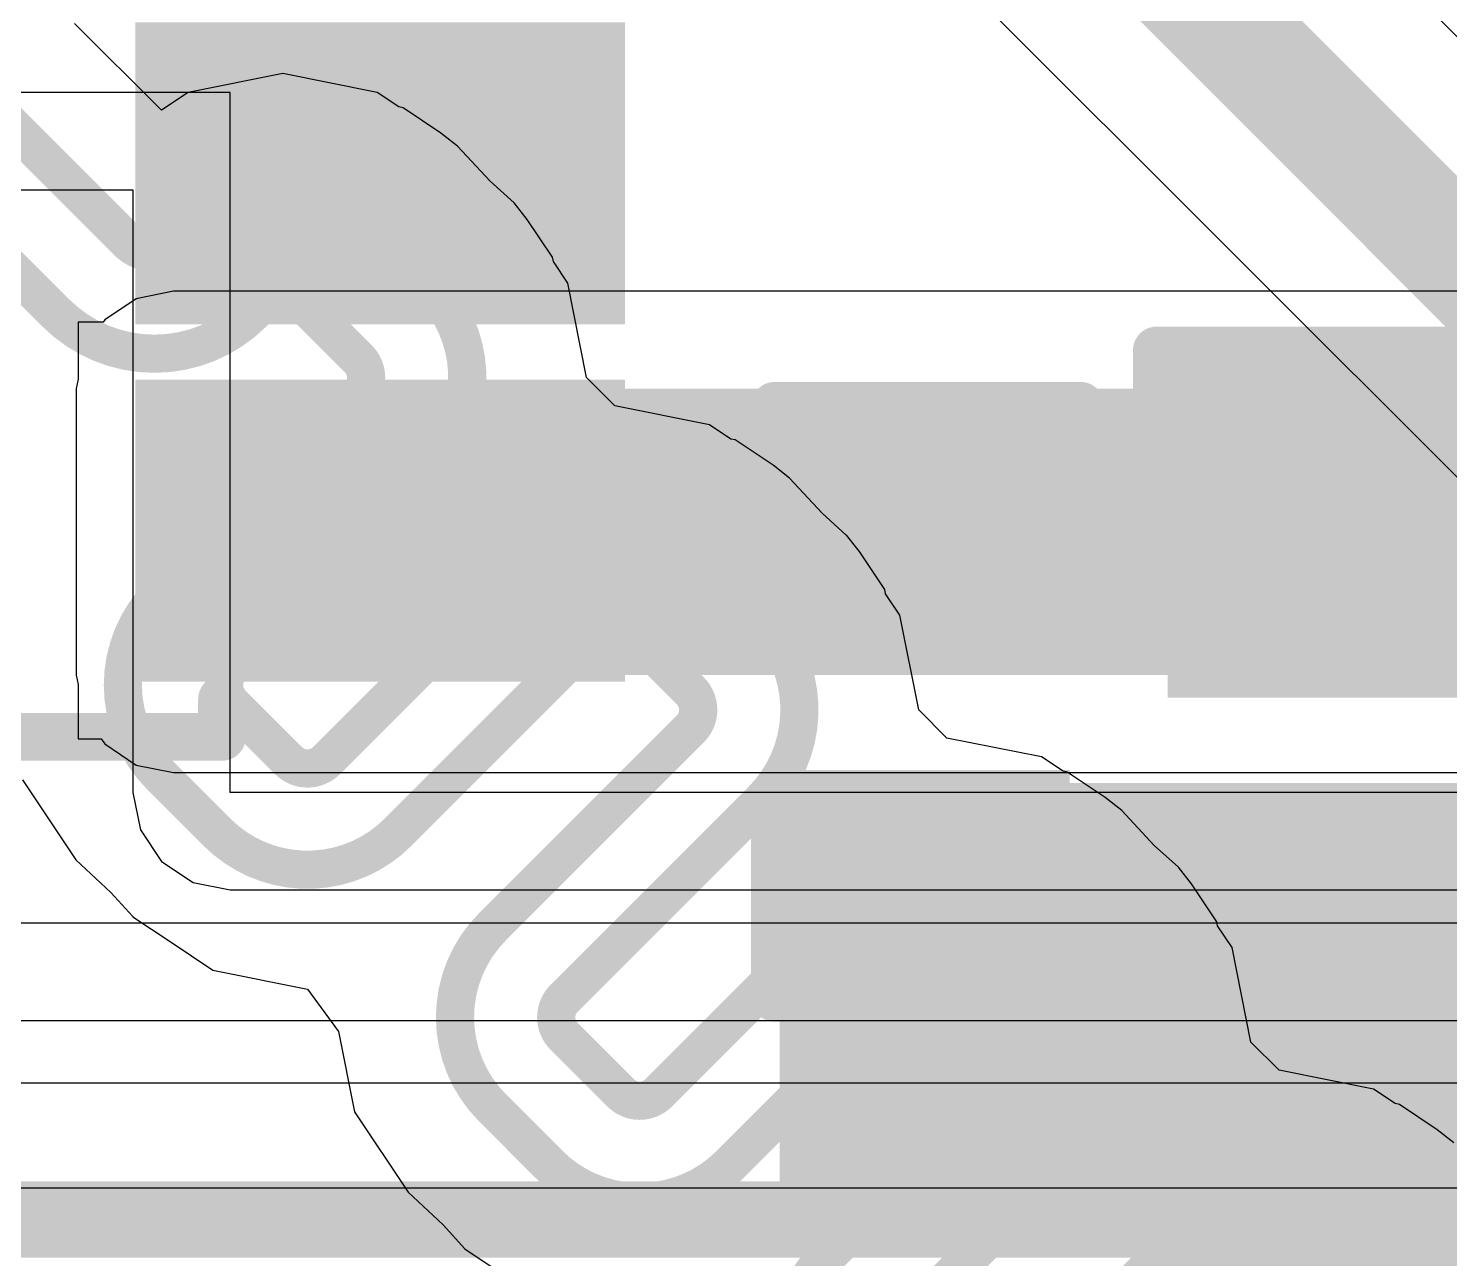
# Model space of a CAD drawing. Header units: inches. Extents: x 0 to 5271, y 0 to 5417.
# Drawn here: x 80.259 to 84.04, y 85.57 to 88.842 of the extents above; entities that cross this region are included whole.
import ezdxf

# ---------------------------------------------------------------- set-up
doc = ezdxf.new("R2010")
doc.units = ezdxf.units.IN
for name, color, linetype in [('L2_GND1', 16, 'Continuous'), ('L3_SIG1', 76, 'Continuous'), ('L4_PWR', 90, 'Continuous'), ('L5_GND2', 156, 'Continuous'), ('L6_SIG2', 130, 'Continuous'), ('Top Layer', 1, 'Continuous'), ('Top Overlay', 2, 'Continuous'), ('Top Paste', 8, 'Continuous'), ('Top Solder', 216, 'Continuous')]:
    doc.layers.add(name, color=color, linetype=linetype)

# ---------------------------------------------------------------- blocks, each defined once
blk = doc.blocks.new('SOT_23_5_272')
at = {"layer": 'Top Layer'}
for points in [[(-1.85004075, 1.24996448), (-0.75004041, 1.24996448), (-0.75004041, 0.64996568), (-1.85004075, 0.64996568)], [(0.7499540499999999, 1.24996448), (1.84995439, 1.24996448), (1.84995439, 0.64996568), (0.7499540499999999, 0.64996568)], [(-1.85004075, 0.30000448), (-0.75004041, 0.30000448), (-0.75004041, -0.29999432), (-1.85004075, -0.29999432)], [(-1.85004075, -0.65000632), (-0.75004041, -0.65000632), (-0.75004041, -1.25000512), (-1.85004075, -1.25000512)], [(0.7499540499999999, -0.65000632), (1.84995439, -0.65000632), (1.84995439, -1.25000512), (0.7499540499999999, -1.25000512)]]:
    blk.add_hatch(color=1, dxfattribs=at).paths.add_polyline_path(points)
at = {"layer": 'Top Paste'}
for points in [[(-1.85004075, 1.24996448), (-0.75004041, 1.24996448), (-0.75004041, 0.64996568), (-1.85004075, 0.64996568)], [(0.7499540499999999, 1.24996448), (1.84995439, 1.24996448), (1.84995439, 0.64996568), (0.7499540499999999, 0.64996568)], [(-1.85004075, 0.30000448), (-0.75004041, 0.30000448), (-0.75004041, -0.29999432), (-1.85004075, -0.29999432)], [(-1.85004075, -0.65000632), (-0.75004041, -0.65000632), (-0.75004041, -1.25000512), (-1.85004075, -1.25000512)], [(0.7499540499999999, -0.65000632), (1.84995439, -0.65000632), (1.84995439, -1.25000512), (0.7499540499999999, -1.25000512)]]:
    blk.add_hatch(color=8, dxfattribs=at).paths.add_polyline_path(points)
at = {"layer": 'Top Solder'}
for points in [[(-1.95164075, 1.35156448), (-0.64844041, 1.35156448), (-0.64844041, 0.54836568), (-1.95164075, 0.54836568)], [(0.6483540499999999, 1.35156448), (1.95155439, 1.35156448), (1.95155439, 0.54836568), (0.6483540499999999, 0.54836568)], [(-1.95164075, 0.40160448), (-0.64844041, 0.40160448), (-0.64844041, -0.4015943199999999), (-1.95164075, -0.4015943199999999)], [(-1.95164075, -0.54840632), (-0.64844041, -0.54840632), (-0.64844041, -1.35160512), (-1.95164075, -1.35160512)], [(0.6483540499999999, -0.54840632), (1.95155439, -0.54840632), (1.95155439, -1.35160512), (0.6483540499999999, -1.35160512)]]:
    blk.add_hatch(color=216, dxfattribs=at).paths.add_polyline_path(points)
at = {"layer": 'Top Overlay'}
for points in [[(-0.8790609799999999, 1.49860508, 0.127, 0.127, 0), (-0.8790609799999999, 1.39857988, 0.127, 0.127, 0)], [(0.8735390199999999, 1.49860508, 0.127, 0.127, 0), (-0.8790609799999999, 1.49860508, 0.127, 0.127, 0)], [(0.8735390199999999, 1.49860508, 0.127, 0.127, 0), (0.8735390199999999, 1.39857988, 0.127, 0.127, 0)], [(-2.13361778, 1.06680508, 0.127, 0.127, 0), (-2.13361778, 0.81280508, 0.127, 0.127, 0)], [(-2.00661778, 0.9398050799999998, 0.127, 0.127, 0), (-2.13361778, 1.06680508, 0.127, 0.127, 0)], [(-2.00661778, 0.9398050799999998, 0.127, 0.127, 0), (-2.13361778, 0.81280508, 0.127, 0.127, 0)], [(0.87993982, 0.4399838799999999, 0.127, 0.127, 0), (0.87993982, -0.41802812, 0.127, 0.127, 0)], [(-0.8790609799999999, -1.39862052, 0.127, 0.127, 0), (-0.8790609799999999, -1.49859492, 0.127, 0.127, 0)], [(0.8735390199999999, -1.39862052, 0.127, 0.127, 0), (0.8735390199999999, -1.49859492, 0.127, 0.127, 0)], [(0.8735390199999999, -1.49859492, 0.127, 0.127, 0), (-0.8790609799999999, -1.49859492, 0.127, 0.127, 0)]]:
    blk.add_lwpolyline(points, format="xyseb", dxfattribs=at)
for points in [[(-0.9108109799999999, 1.49860508, 0.0635, 0.0635, 1), (-0.8473109799999999, 1.49860508, 0.0635, 0.0635, 1)], [(-0.9108109799999999, 1.49860508, 0.0635, 0.0635, 1), (-0.8473109799999999, 1.49860508, 0.0635, 0.0635, 1)], [(0.8417890199999999, 1.49860508, 0.0635, 0.0635, 1), (0.90528902, 1.49860508, 0.0635, 0.0635, 1)], [(0.8417890199999999, 1.49860508, 0.0635, 0.0635, 1), (0.90528902, 1.49860508, 0.0635, 0.0635, 1)], [(-0.9108109799999999, 1.39857988, 0.0635, 0.0635, 1), (-0.8473109799999999, 1.39857988, 0.0635, 0.0635, 1)], [(0.8417890199999999, 1.39857988, 0.0635, 0.0635, 1), (0.90528902, 1.39857988, 0.0635, 0.0635, 1)], [(-2.16536778, 1.06680508, 0.0635, 0.0635, 1), (-2.10186778, 1.06680508, 0.0635, 0.0635, 1)], [(-2.16536778, 1.06680508, 0.0635, 0.0635, 1), (-2.10186778, 1.06680508, 0.0635, 0.0635, 1)], [(-2.03836778, 0.9398050799999998, 0.0635, 0.0635, 1), (-1.97486778, 0.9398050799999998, 0.0635, 0.0635, 1)], [(-2.03836778, 0.9398050799999998, 0.0635, 0.0635, 1), (-1.97486778, 0.9398050799999998, 0.0635, 0.0635, 1)], [(-2.16536778, 0.81280508, 0.0635, 0.0635, 1), (-2.10186778, 0.81280508, 0.0635, 0.0635, 1)], [(-2.16536778, 0.81280508, 0.0635, 0.0635, 1), (-2.10186778, 0.81280508, 0.0635, 0.0635, 1)], [(0.84818982, 0.4399838799999999, 0.0635, 0.0635, 1), (0.91168982, 0.4399838799999999, 0.0635, 0.0635, 1)], [(0.84818982, -0.41802812, 0.0635, 0.0635, 1), (0.91168982, -0.41802812, 0.0635, 0.0635, 1)], [(-0.9108109799999999, -1.39862052, 0.0635, 0.0635, 1), (-0.8473109799999999, -1.39862052, 0.0635, 0.0635, 1)], [(0.8417890199999999, -1.39862052, 0.0635, 0.0635, 1), (0.90528902, -1.39862052, 0.0635, 0.0635, 1)], [(-0.9108109799999999, -1.49859492, 0.0635, 0.0635, 1), (-0.8473109799999999, -1.49859492, 0.0635, 0.0635, 1)], [(-0.9108109799999999, -1.49859492, 0.0635, 0.0635, 1), (-0.8473109799999999, -1.49859492, 0.0635, 0.0635, 1)], [(0.8417890199999999, -1.49859492, 0.0635, 0.0635, 1), (0.90528902, -1.49859492, 0.0635, 0.0635, 1)], [(0.8417890199999999, -1.49859492, 0.0635, 0.0635, 1), (0.90528902, -1.49859492, 0.0635, 0.0635, 1)]]:
    blk.add_lwpolyline(points, format="xyseb", close=True, dxfattribs=at)
blk = doc.blocks.new('CAP_0402_327')
at = {"layer": 'Top Layer'}
for points in [[(-0.6984872999999999, -0.31748984), (-0.6984872999999999, 0.31751016), (-0.2412873, 0.31751016), (-0.2412873, -0.31748984)], [(0.2413126999999999, -0.31748984), (0.2413127, 0.31751016), (0.6985127, 0.31751016), (0.6985127, -0.31748984)]]:
    blk.add_hatch(color=1, dxfattribs=at).paths.add_polyline_path(points)
at = {"layer": 'Top Paste'}
for points in [[(-0.6984872999999999, -0.31748984), (-0.6984872999999999, 0.31751016), (-0.2412873, 0.31751016), (-0.2412873, -0.31748984)], [(0.2413126999999999, -0.31748984), (0.2413127, 0.31751016), (0.6985127, 0.31751016), (0.6985127, -0.31748984)]]:
    blk.add_hatch(color=8, dxfattribs=at).paths.add_polyline_path(points)
at = {"layer": 'Top Solder'}
for points in [[(-0.75848718, -0.37748972), (-0.75848718, 0.37751004), (-0.1812874199999999, 0.37751004), (-0.18128742, -0.37748972)], [(0.18131282, -0.37748972), (0.18131282, 0.37751004), (0.7585125799999999, 0.37751004), (0.7585125799999999, -0.37748972)]]:
    blk.add_hatch(color=216, dxfattribs=at).paths.add_polyline_path(points)
at = {"layer": 'Top Overlay'}
for points in [[(-0.7873872999999999, 0.40641016, 0.127, 0.127, 0), (-0.7873872999999999, -0.4063898399999999, 0.127, 0.127, 0)], [(-0.7873872999999999, 0.40641016, 0.127, 0.127, 0), (-0.2793873, 0.40641016, 0.127, 0.127, 0)], [(0.2794127, 0.40641016, 0.127, 0.127, 0), (0.7874127, 0.40641016, 0.127, 0.127, 0)], [(0.7874127, 0.40641016, 0.127, 0.127, 0), (0.7874127, -0.4063898399999999, 0.127, 0.127, 0)], [(-0.7873872999999999, -0.4063898399999999, 0.127, 0.127, 0), (-0.2793873, -0.4063898399999999, 0.127, 0.127, 0)], [(0.2794127, -0.4063898399999999, 0.127, 0.127, 0), (0.7874127, -0.4063898399999999, 0.127, 0.127, 0)]]:
    blk.add_lwpolyline(points, format="xyseb", dxfattribs=at)
for points in [[(-0.8191373, 0.40641016, 0.0635, 0.0635, 1), (-0.7556373, 0.40641016, 0.0635, 0.0635, 1)], [(-0.8191373, 0.40641016, 0.0635, 0.0635, 1), (-0.7556373, 0.40641016, 0.0635, 0.0635, 1)], [(-0.3111373, 0.40641016, 0.0635, 0.0635, 1), (-0.2476373, 0.40641016, 0.0635, 0.0635, 1)], [(0.2476627, 0.40641016, 0.0635, 0.0635, 1), (0.3111627, 0.40641016, 0.0635, 0.0635, 1)], [(0.7556626999999999, 0.40641016, 0.0635, 0.0635, 1), (0.8191627, 0.40641016, 0.0635, 0.0635, 1)], [(0.7556626999999999, 0.40641016, 0.0635, 0.0635, 1), (0.8191627, 0.40641016, 0.0635, 0.0635, 1)], [(-0.8191373, -0.4063898399999999, 0.0635, 0.0635, 1), (-0.7556373, -0.4063898399999999, 0.0635, 0.0635, 1)], [(-0.8191373, -0.4063898399999999, 0.0635, 0.0635, 1), (-0.7556373, -0.4063898399999999, 0.0635, 0.0635, 1)], [(-0.3111373, -0.4063898399999999, 0.0635, 0.0635, 1), (-0.2476373, -0.4063898399999999, 0.0635, 0.0635, 1)], [(0.2476627, -0.4063898399999999, 0.0635, 0.0635, 1), (0.3111627, -0.4063898399999999, 0.0635, 0.0635, 1)], [(0.7556626999999999, -0.4063898399999999, 0.0635, 0.0635, 1), (0.8191627, -0.4063898399999999, 0.0635, 0.0635, 1)], [(0.7556626999999999, -0.4063898399999999, 0.0635, 0.0635, 1), (0.8191627, -0.4063898399999999, 0.0635, 0.0635, 1)]]:
    blk.add_lwpolyline(points, format="xyseb", close=True, dxfattribs=at)
blk = doc.blocks.new('C___0603_328')
at = {"layer": 'Top Layer'}
for points in [[(-0.38099492, 0.44450508), (-0.38099492, -0.44449492), (-1.14299492, -0.44449492), (-1.14299492, 0.44450508)], [(1.14300508, 0.44450508), (1.14300508, -0.44449492), (0.38100508, -0.44449492), (0.38100508, 0.44450508)]]:
    blk.add_hatch(color=1, dxfattribs=at).paths.add_polyline_path(points)
at = {"layer": 'Top Paste'}
for points in [[(-0.38099492, 0.44450508), (-0.38099492, -0.44449492), (-1.14299492, -0.44449492), (-1.14299492, 0.44450508)], [(1.14300508, 0.44450508), (1.14300508, -0.44449492), (0.38100508, -0.44449492), (0.38100508, 0.44450508)]]:
    blk.add_hatch(color=8, dxfattribs=at).paths.add_polyline_path(points)
at = {"layer": 'Top Solder'}
for points in [[(-0.32099504, 0.5045049599999999), (-0.32099504, -0.5044948), (-1.2029948, -0.5044948), (-1.2029948, 0.5045049599999999)], [(1.20300496, 0.5045049599999999), (1.20300496, -0.5044948), (0.3210052, -0.5044948), (0.3210052, 0.5045049599999999)]]:
    blk.add_hatch(color=216, dxfattribs=at).paths.add_polyline_path(points)
at = {"layer": 'Top Overlay'}
for points in [[(-1.24459492, 0.53340508, 0.127, 0.127, 0), (-0.4571949199999999, 0.53340508, 0.127, 0.127, 0)], [(-1.24459492, 0.53340508, 0.127, 0.127, 0), (-1.24459492, -0.53339492, 0.127, 0.127, 0)], [(0.45720508, 0.53340508, 0.127, 0.127, 0), (1.24460508, 0.53340508, 0.127, 0.127, 0)], [(1.24460508, 0.53340508, 0.127, 0.127, 0), (1.24460508, -0.53339492, 0.127, 0.127, 0)], [(-1.24459492, -0.53339492, 0.127, 0.127, 0), (-0.4571949199999999, -0.53339492, 0.127, 0.127, 0)], [(0.45720508, -0.53339492, 0.127, 0.127, 0), (1.24460508, -0.53339492, 0.127, 0.127, 0)]]:
    blk.add_lwpolyline(points, format="xyseb", dxfattribs=at)
for points in [[(-1.27634492, 0.53340508, 0.0635, 0.0635, 1), (-1.21284492, 0.53340508, 0.0635, 0.0635, 1)], [(-1.27634492, 0.53340508, 0.0635, 0.0635, 1), (-1.21284492, 0.53340508, 0.0635, 0.0635, 1)], [(-0.48894492, 0.53340508, 0.0635, 0.0635, 1), (-0.4254449199999999, 0.53340508, 0.0635, 0.0635, 1)], [(0.42545508, 0.53340508, 0.0635, 0.0635, 1), (0.4889550799999999, 0.53340508, 0.0635, 0.0635, 1)], [(1.21285508, 0.53340508, 0.0635, 0.0635, 1), (1.27635508, 0.53340508, 0.0635, 0.0635, 1)], [(1.21285508, 0.53340508, 0.0635, 0.0635, 1), (1.27635508, 0.53340508, 0.0635, 0.0635, 1)], [(-1.27634492, -0.53339492, 0.0635, 0.0635, 1), (-1.21284492, -0.53339492, 0.0635, 0.0635, 1)], [(-1.27634492, -0.53339492, 0.0635, 0.0635, 1), (-1.21284492, -0.53339492, 0.0635, 0.0635, 1)], [(-0.48894492, -0.53339492, 0.0635, 0.0635, 1), (-0.4254449199999999, -0.53339492, 0.0635, 0.0635, 1)], [(0.42545508, -0.53339492, 0.0635, 0.0635, 1), (0.4889550799999999, -0.53339492, 0.0635, 0.0635, 1)], [(1.21285508, -0.53339492, 0.0635, 0.0635, 1), (1.27635508, -0.53339492, 0.0635, 0.0635, 1)], [(1.21285508, -0.53339492, 0.0635, 0.0635, 1), (1.27635508, -0.53339492, 0.0635, 0.0635, 1)]]:
    blk.add_lwpolyline(points, format="xyseb", close=True, dxfattribs=at)

msp = doc.modelspace()

# ---------------------------------------------------------------- hatches: boundary and pattern name
at = {"layer": 'Top Layer'}
for points in [[(80.64504572, 87.12205588), (84.86703372, 87.12205588), (84.86703372, 87.88405587999999), (80.64504572, 87.88405587999999)], [(86.02471492, 86.83523908), (82.25786952, 86.83523908), (82.25786952, 85.59800508), (86.02471492, 85.59800508)]]:
    msp.add_hatch(color=1, dxfattribs=at).paths.add_polyline_path(points)

# ---------------------------------------------------------------- linework, layer by layer
at = {"layer": 'L2_GND1'}
msp.add_line((94.88845894, 86.03676722), (58.46738116, 86.03676722), dxfattribs=at)
msp.add_lwpolyline([(56.93530396, 85.6742, 0.2032, 0.2032, 0), (116.97184632, 85.6742, 0.2032, 0.2032, 0)], format="xyseb", dxfattribs=at)
at = {"layer": 'L3_SIG1'}
for p, q in [((80.79599791999999, 88.67139999999999), (72.76660326, 88.67139999999999)), ((80.79599791999999, 86.80983908), (80.79599791999999, 88.67139999999999)), ((73.02172594, 88.41242413999998), (80.53702206, 88.41242413999998)), ((80.53702206, 88.41242413999998), (80.53702206, 86.80983908)), ((80.53702206, 86.80983908), (80.55673499999999, 86.71073336)), ((85.98564718, 86.80983908), (80.79599791999999, 86.80983908)), ((80.55673499999999, 86.71073336), (80.61287408, 86.62671524)), ((80.61287408, 86.62671524), (80.6968922, 86.57057615999999)), ((80.6968922, 86.57057615999999), (80.79599791999999, 86.55086322)), ((80.79599791999999, 86.55086322), (85.98564718, 86.55086322))]:
    msp.add_line(p, q, dxfattribs=at)
at = {"layer": 'L4_PWR'}
for p, q in [((84.93796576, 86.46238486), (79.38283843999999, 86.46238486)), ((79.52537815999999, 86.203409), (94.87878916, 86.203409))]:
    msp.add_line(p, q, dxfattribs=at)
at = {"layer": 'L5_GND2'}
for p, q in [((80.61298837999999, 88.62454969999999), (80.38194998, 88.85558809999999)), ((80.93544899999999, 88.72188504), (80.6837223, 88.67181402)), ((81.1871757, 88.67181402), (80.93544899999999, 88.72188504)), ((80.6837223, 88.67181402), (80.61298837999999, 88.62454969999999)), ((81.2444908, 88.63351589999999), (81.1871757, 88.67181402)), ((81.255616, 88.63130355999999), (81.2444908, 88.63351589999999)), ((81.35643875999999, 88.56394022), (81.255616, 88.63130355999999)), ((81.40058395999999, 88.5292235), (81.35643875999999, 88.56394022)), ((81.48717764, 88.4362087), (81.40058395999999, 88.5292235)), ((81.55144471999999, 88.37835765999999), (81.48717764, 88.4362087)), ((81.55145741999999, 88.37835004), (81.55144471999999, 88.37835765999999)), ((81.5515006, 88.378284), (81.55145741999999, 88.37835004)), ((81.58616905999999, 88.33420738), (81.5515006, 88.378284)), ((81.65353493999999, 88.23338462), (81.58616905999999, 88.33420738)), ((81.65574728, 88.2222645), (81.65353493999999, 88.23338462)), ((81.69404793999999, 88.16494178), (81.65574728, 88.2222645)), ((81.74411896, 87.91321762), (81.69404793999999, 88.16494178)), ((81.81910484, 87.83823174), (81.74411896, 87.91321762)), ((82.070829, 87.78816072), (81.81910484, 87.83823174)), ((82.1281441, 87.74986259999999), (82.070829, 87.78816072)), ((82.1392693, 87.74765025999999), (82.1281441, 87.74986259999999)), ((82.24009206, 87.68028692), (82.1392693, 87.74765025999999)), ((82.28423726, 87.6455702), (82.24009206, 87.68028692)), ((82.37083094, 87.55255539999999), (82.28423726, 87.6455702)), ((82.43509802, 87.49470436), (82.37083094, 87.55255539999999)), ((82.43511072, 87.49469674), (82.43509802, 87.49470436)), ((82.43515389999999, 87.49463069999999), (82.43511072, 87.49469674)), ((82.46982236, 87.45055407999999), (82.43515389999999, 87.49463069999999)), ((82.53718823999999, 87.34973132), (82.46982236, 87.45055407999999)), ((82.53940057999999, 87.33861119999999), (82.53718823999999, 87.34973132)), ((82.57770124, 87.28128848), (82.53940057999999, 87.33861119999999)), ((82.62777226, 87.02956431999999), (82.57770124, 87.28128848)), ((82.70275813999999, 86.95457843999999), (82.62777226, 87.02956431999999)), ((82.9544823, 86.90450742), (82.70275813999999, 86.95457843999999)), ((83.01179739999999, 86.8662093), (82.9544823, 86.90450742)), ((83.0229226, 86.86399696), (83.01179739999999, 86.8662093)), ((83.12374536, 86.79663362), (83.0229226, 86.86399696)), ((80.24291546, 86.84389793999999), (80.38550851999999, 86.63049475999999)), ((83.16789056, 86.7619169), (83.12374536, 86.79663362)), ((83.25448424, 86.6689021), (83.16789056, 86.7619169)), ((83.31875131999999, 86.61105106), (83.25448424, 86.6689021)), ((80.38550851999999, 86.63049475999999), (80.38550597999999, 86.63049222)), ((80.38550597999999, 86.63049222), (80.47858682, 86.54396458)), ((83.31876402, 86.61104344), (83.31875131999999, 86.61105106)), ((83.3188072, 86.6109774), (83.31876402, 86.61104344)), ((83.35347566, 86.56690078), (83.3188072, 86.6109774)), ((83.42084154, 86.46607802), (83.35347566, 86.56690078)), ((80.47858682, 86.54396458), (80.53636673999999, 86.479634)), ((80.53636673999999, 86.479634), (80.5363769, 86.47961876)), ((80.5363769, 86.47961876), (80.63583313999999, 86.41316982000001)), ((83.42305388, 86.4549579), (83.42084154, 86.46607802)), ((83.46135453999999, 86.39763518), (83.42305388, 86.4549579)), ((80.63583313999999, 86.41316982000001), (80.74978516, 86.33702824)), ((83.51142555999999, 86.14591101999999), (83.46135453999999, 86.39763518)), ((80.74978516, 86.33702824), (81.00150932, 86.28695722)), ((81.00150932, 86.28695722), (81.08407202, 86.17388912)), ((81.08407202, 86.17388912), (81.12656875999998, 85.96024463999998)), ((83.58641143999999, 86.07092514), (83.51142555999999, 86.14591101999999)), ((83.8381356, 86.02085412), (83.58641143999999, 86.07092514)), ((83.89545069999998, 85.98255599999999), (83.8381356, 86.02085412)), ((81.12656875999998, 85.96024463999998), (81.26916182, 85.74684146)), ((83.9065759, 85.98034365999999), (83.89545069999998, 85.98255599999999)), ((84.00739865999999, 85.91298032), (83.9065759, 85.98034365999999)), ((84.05154386, 85.8782636), (84.00739865999999, 85.91298032)), ((81.26916182, 85.74684146), (81.26915928, 85.74683892)), ((81.26915928, 85.74683892), (81.36224012, 85.66031127999999)), ((81.36224012, 85.66031127999999), (81.42002004, 85.5959807)), ((81.42002004, 85.5959807), (81.42003019999999, 85.59596546)), ((81.42003019999999, 85.59596546), (81.51948644, 85.52951652))]:
    msp.add_line(p, q, dxfattribs=at)
for points in [[(80.16220188, 88.63583999999999, 0.1016, 0.1016, 0), (80.39106858, 88.40697329999999, 0.1016, 0.1016, 0)], [(80.39106858, 88.40697329999999, 0.1016, 0.1016, 0), (80.52219099999999, 88.27585088, 0.1016, 0.1016, 0)], [(80.69477892, 88.30475607999999, 0.1016, 0.1016, -0.362085674299892), (81.1288065, 88.34418704, 0.1016, 0.1016, 0)], [(81.1288065, 88.34418704, 0.1016, 0.1016, 0), (81.13668812, 88.34418704, 0.1016, 0.1016, 0)], [(81.13668812, 88.34418704, 0.1016, 0.1016, 0), (81.17576601999998, 88.30510914, 0.1016, 0.1016, 0)], [(80.66587372, 88.27585088, 0.1016, 0.1016, 0), (80.69477892, 88.30475607999999, 0.1016, 0.1016, 0)], [(81.17576348, 88.30511168, 0.1016, 0.1016, -0.0003667505000431968), (81.17611907999999, 88.30475861999999, 0.1016, 0.1016, 0)], [(81.17611654, 88.30475607999999, 0.1016, 0.1016, 0), (81.32698492, 88.1538877, 0.1016, 0.1016, 0)], [(80.66587372, 88.27585088, 0.1016, 0.1016, -0.4142083847549187), (80.52219099999999, 88.27585342, 0.1016, 0.1016, 0)], [(80.20068796, 88.21659267999999, 0.1016, 0.1016, 0), (80.33181038, 88.08547026, 0.1016, 0.1016, 0)], [(80.88515954, 88.11437545999999, 0.1016, 0.1016, -0.4165308046004286), (80.98613216, 88.11397921999999, 0.1016, 0.1016, 0)], [(81.32698746, 88.15389024, 0.1016, 0.1016, -0.0003720274899234971), (81.3273456, 88.15352956, 0.1016, 0.1016, 0)], [(81.32734306, 88.15352956, 0.1016, 0.1016, 0), (81.36641842, 88.1144542, 0.1016, 0.1016, 0)], [(80.85625433999999, 88.08547026, 0.1016, 0.1016, 0), (80.88515954, 88.11437545999999, 0.1016, 0.1016, 0)], [(80.98648521999999, 88.1136287, 0.1016, 0.1016, -0.0009272535121069968), (80.98613216, 88.11397921999999, 0.1016, 0.1016, 0)], [(80.98648521999999, 88.11362616, 0.1016, 0.1016, 0), (81.13585753999999, 87.96425384, 0.1016, 0.1016, 0)], [(81.36641842, 88.10657766, 0.1016, 0.1016, -0.362093330942956), (81.32698746, 87.67254245999999, 0.1016, 0.1016, 0)], [(81.36641842, 88.10657766, 0.1016, 0.1016, 0), (81.36641842, 88.11445674, 0.1016, 0.1016, 0)], [(80.85625433999999, 88.08547026, 0.1016, 0.1016, -0.4142121438329721), (80.33180784, 88.08547026, 0.1016, 0.1016, 0)], [(81.13621059999998, 87.96389823999999, 0.1016, 0.1016, -0.0009305749972604789), (81.13586008, 87.96425384, 0.1016, 0.1016, 0)], [(81.13621059999998, 87.96389823999999, 0.1016, 0.1016, -0.4139325154385763), (81.13705388, 87.8633752, 0.1016, 0.1016, 0)], [(80.60997085999999, 87.33629218, 0.1016, 0.1016, 0), (81.13705388, 87.8633752, 0.1016, 0.1016, 0)], [(80.80035147999999, 87.14591156, 0.1016, 0.1016, 0), (81.32642104, 87.67198112, 0.1016, 0.1016, 0)], [(81.32698746, 87.67254245999999, 0.1016, 0.1016, -0.001480931509665588), (81.32642104, 87.67198112, 0.1016, 0.1016, 0)], [(81.57843222, 87.42110278, 0.1016, 0.1016, -0.362085674299892), (82.01245979999999, 87.46053373999999, 0.1016, 0.1016, 0)], [(82.01245979999999, 87.46053373999999, 0.1016, 0.1016, 0), (82.02034142, 87.46053373999999, 0.1016, 0.1016, 0)], [(82.02034142, 87.46053373999999, 0.1016, 0.1016, 0), (82.05941931999999, 87.42145584, 0.1016, 0.1016, 0)], [(81.05134919999999, 86.89401975999999, 0.1016, 0.1016, 0), (81.57843222, 87.42110278, 0.1016, 0.1016, 0)], [(82.05941677999999, 87.42145838, 0.1016, 0.1016, -0.0003667505000431968), (82.05977238, 87.42110532, 0.1016, 0.1016, 0)], [(82.05976983999999, 87.42110278, 0.1016, 0.1016, 0), (82.21063822, 87.27023439999999, 0.1016, 0.1016, 0)], [(80.60997085999999, 86.85495456, 0.1016, 0.1016, -0.4142120167877547), (80.60997085999999, 87.33629218, 0.1016, 0.1016, 0)], [(82.21064075999999, 87.27023693999999, 0.1016, 0.1016, -0.0003720274899234971), (82.21099889999999, 87.26987626, 0.1016, 0.1016, 0)], [(82.21099636, 87.26987626, 0.1016, 0.1016, 0), (82.25007172, 87.23080089999999, 0.1016, 0.1016, 0)], [(81.24274074, 86.70465005999999, 0.1016, 0.1016, 0), (81.76881284, 87.23072216, 0.1016, 0.1016, 0)], [(81.76881284, 87.23072216, 0.1016, 0.1016, -0.4165308046004286), (81.86978546, 87.23032591999998, 0.1016, 0.1016, 0)], [(81.87013852, 87.2299754, 0.1016, 0.1016, -0.0009272535121069968), (81.86978546, 87.23032591999998, 0.1016, 0.1016, 0)], [(81.87013852, 87.22997285999999, 0.1016, 0.1016, 0), (82.01951084, 87.08060053999999, 0.1016, 0.1016, 0)], [(82.25007172, 87.22292436, 0.1016, 0.1016, -0.362093330942956), (82.21064075999999, 86.78888916, 0.1016, 0.1016, 0)], [(82.25007172, 87.22292436, 0.1016, 0.1016, 0), (82.25007172, 87.23080344, 0.1016, 0.1016, 0)], [(80.80035401999999, 87.04533771999999, 0.1016, 0.1016, -0.4142061655386685), (80.80035147999999, 87.14591156, 0.1016, 0.1016, 0)], [(82.01986389999999, 87.08024493999999, 0.1016, 0.1016, -0.0009305749972604789), (82.01951337999999, 87.08060053999999, 0.1016, 0.1016, 0)], [(82.01986389999999, 87.08024493999999, 0.1016, 0.1016, -0.4139325154385763), (82.02070718, 86.9797219, 0.1016, 0.1016, 0)], [(80.80035147999999, 87.04533518, 0.1016, 0.1016, 0), (80.95122239999999, 86.89446425999999, 0.1016, 0.1016, 0)], [(81.49362416, 86.45263888, 0.1016, 0.1016, 0), (82.02070718, 86.9797219, 0.1016, 0.1016, 0)], [(81.05134919999999, 86.89401975999999, 0.1016, 0.1016, -0.4116121975801762), (80.95122239999999, 86.89446679999999, 0.1016, 0.1016, 0)], [(80.60997085999999, 86.85495456, 0.1016, 0.1016, 0), (80.7608367, 86.70408872, 0.1016, 0.1016, 0)], [(81.68400478, 86.26225826, 0.1016, 0.1016, 0), (82.21007434, 86.78832781999999, 0.1016, 0.1016, 0)], [(82.21064075999999, 86.78888916, 0.1016, 0.1016, -0.001480931509665588), (82.21007434, 86.78832781999999, 0.1016, 0.1016, 0)], [(81.24217686, 86.7040811, 0.1016, 0.1016, -0.4142151079275003), (80.7608367, 86.70408872, 0.1016, 0.1016, 0)], [(81.24274074, 86.70465005999999, 0.1016, 0.1016, -0.00148760233956219), (81.24217686, 86.7040811, 0.1016, 0.1016, 0)], [(82.46208552, 86.53744947999999, 0.1016, 0.1016, -0.362085674299892), (82.8961131, 86.57688044, 0.1016, 0.1016, 0)], [(82.8961131, 86.57688044, 0.1016, 0.1016, 0), (82.90399472, 86.57688044, 0.1016, 0.1016, 0)], [(82.90399472, 86.57688044, 0.1016, 0.1016, 0), (82.94307262, 86.53780253999999, 0.1016, 0.1016, 0)], [(81.9350025, 86.01036645999999, 0.1016, 0.1016, 0), (82.46208552, 86.53744947999999, 0.1016, 0.1016, 0)], [(82.94307008, 86.53780508, 0.1016, 0.1016, -0.0003667505000431968), (82.94342568, 86.53745201999999, 0.1016, 0.1016, 0)], [(82.94342314, 86.53744947999999, 0.1016, 0.1016, 0), (83.09429151999998, 86.3865811, 0.1016, 0.1016, 0)], [(81.49362416, 85.97130125999999, 0.1016, 0.1016, -0.4142120167877547), (81.49362416, 86.45263888, 0.1016, 0.1016, 0)], [(82.65246614, 86.34706886, 0.1016, 0.1016, -0.4165308046004286), (82.75343876, 86.34667262, 0.1016, 0.1016, 0)], [(83.09429406, 86.38658364, 0.1016, 0.1016, -0.0003720274899234971), (83.0946522, 86.38622296, 0.1016, 0.1016, 0)], [(83.09464965999999, 86.38622296, 0.1016, 0.1016, 0), (83.13372502, 86.34714759999999, 0.1016, 0.1016, 0)], [(82.12639404, 85.82099676, 0.1016, 0.1016, 0), (82.65246614, 86.34706886, 0.1016, 0.1016, 0)], [(82.75379182, 86.3463221, 0.1016, 0.1016, -0.0009272535121069968), (82.75343876, 86.34667262, 0.1016, 0.1016, 0)], [(82.75379182, 86.34631956, 0.1016, 0.1016, 0), (82.90316414, 86.19694724, 0.1016, 0.1016, 0)], [(83.13372502, 86.33927106, 0.1016, 0.1016, -0.362093330942956), (83.09429406, 85.90523585999999, 0.1016, 0.1016, 0)], [(83.13372502, 86.33927106, 0.1016, 0.1016, 0), (83.13372502, 86.34715014, 0.1016, 0.1016, 0)], [(81.68400731999999, 86.16168442, 0.1016, 0.1016, -0.4142061655386685), (81.68400478, 86.26225826, 0.1016, 0.1016, 0)], [(81.68400478, 86.16168188, 0.1016, 0.1016, 0), (81.8348757, 86.01081096, 0.1016, 0.1016, 0)], [(82.9035172, 86.19659164, 0.1016, 0.1016, -0.0009305749972604789), (82.90316667999998, 86.19694724, 0.1016, 0.1016, 0)], [(82.9035172, 86.19659164, 0.1016, 0.1016, -0.4139325154385763), (82.90436048, 86.0960686, 0.1016, 0.1016, 0)], [(82.37727746, 85.56898557999999, 0.1016, 0.1016, 0), (82.90436048, 86.0960686, 0.1016, 0.1016, 0)], [(81.9350025, 86.01036645999999, 0.1016, 0.1016, -0.4116121975801762), (81.8348757, 86.0108135, 0.1016, 0.1016, 0)], [(81.49362416, 85.97130125999999, 0.1016, 0.1016, 0), (81.64448999999999, 85.82043542, 0.1016, 0.1016, 0)], [(82.56765808, 85.37860495999999, 0.1016, 0.1016, 0), (83.09372764, 85.90467452, 0.1016, 0.1016, 0)], [(83.09429406, 85.90523585999999, 0.1016, 0.1016, -0.001480931509665588), (83.09372764, 85.90467452, 0.1016, 0.1016, 0)], [(82.12583015999999, 85.82042779999999, 0.1016, 0.1016, -0.4142151079275003), (81.64448999999999, 85.82043542, 0.1016, 0.1016, 0)], [(82.12639404, 85.82099676, 0.1016, 0.1016, -0.00148760233956219), (82.12583015999999, 85.82042779999999, 0.1016, 0.1016, 0)], [(83.34573882, 85.65379618, 0.1016, 0.1016, -0.362085674299892), (83.7797664, 85.69322713999999, 0.1016, 0.1016, 0)], [(83.7797664, 85.69322713999999, 0.1016, 0.1016, 0), (83.78764801999999, 85.69322713999999, 0.1016, 0.1016, 0)], [(83.78764801999999, 85.69322713999999, 0.1016, 0.1016, 0), (83.82672591999999, 85.65414924, 0.1016, 0.1016, 0)], [(82.8186558, 85.12671316, 0.1016, 0.1016, 0), (83.34573882, 85.65379618, 0.1016, 0.1016, 0)], [(83.82672337999999, 85.65415177999999, 0.1016, 0.1016, -0.0003667505000431968), (83.82707898, 85.65379872, 0.1016, 0.1016, 0)], [(83.82707644, 85.65379618, 0.1016, 0.1016, 0), (83.97794481999999, 85.5029278, 0.1016, 0.1016, 0)], [(82.37727746, 85.08764796, 0.1016, 0.1016, -0.4142120167877547), (82.37727746, 85.56898557999999, 0.1016, 0.1016, 0)]]:
    msp.add_lwpolyline(points, format="xyseb", dxfattribs=at)
for points in [[(80.36566858, 88.40697329999999, 0.0508, 0.0508, 1), (80.41646858, 88.40697329999999, 0.0508, 0.0508, 1)], [(80.36566858, 88.40697329999999, 0.0508, 0.0508, 1), (80.41646858, 88.40697329999999, 0.0508, 0.0508, 1)], [(81.10340649999999, 88.34418704, 0.0508, 0.0508, 1), (81.15420649999999, 88.34418704, 0.0508, 0.0508, 1)], [(81.10340649999999, 88.34418704, 0.0508, 0.0508, 1), (81.15420649999999, 88.34418704, 0.0508, 0.0508, 1)], [(81.11128811999998, 88.34418704, 0.0508, 0.0508, 1), (81.16208811999999, 88.34418704, 0.0508, 0.0508, 1)], [(81.11128811999998, 88.34418704, 0.0508, 0.0508, 1), (81.16208811999999, 88.34418704, 0.0508, 0.0508, 1)], [(80.66937892, 88.30475607999999, 0.0508, 0.0508, 1), (80.72017892, 88.30475607999999, 0.0508, 0.0508, 1)], [(80.66937892, 88.30475607999999, 0.0508, 0.0508, 1), (80.72017892, 88.30475607999999, 0.0508, 0.0508, 1)], [(81.15036348, 88.30511168, 0.0508, 0.0508, 1), (81.20116347999999, 88.30511168, 0.0508, 0.0508, 1)], [(81.15036601999999, 88.30510914, 0.0508, 0.0508, 1), (81.20116602, 88.30510914, 0.0508, 0.0508, 1)], [(81.15071653999999, 88.30475607999999, 0.0508, 0.0508, 1), (81.20151654, 88.30475607999999, 0.0508, 0.0508, 1)], [(81.15071907999999, 88.30475861999999, 0.0508, 0.0508, 1), (81.20151908, 88.30475861999999, 0.0508, 0.0508, 1)], [(80.496791, 88.27585342, 0.0508, 0.0508, 1), (80.547591, 88.27585342, 0.0508, 0.0508, 1)], [(80.496791, 88.27585088, 0.0508, 0.0508, 1), (80.547591, 88.27585088, 0.0508, 0.0508, 1)], [(80.64047372, 88.27585088, 0.0508, 0.0508, 1), (80.69127372, 88.27585088, 0.0508, 0.0508, 1)], [(80.64047372, 88.27585088, 0.0508, 0.0508, 1), (80.69127372, 88.27585088, 0.0508, 0.0508, 1)], [(81.30158492, 88.1538877, 0.0508, 0.0508, 1), (81.35238491999999, 88.1538877, 0.0508, 0.0508, 1)], [(81.30158746, 88.15389024, 0.0508, 0.0508, 1), (81.35238745999999, 88.15389024, 0.0508, 0.0508, 1)], [(81.30194306, 88.15352956, 0.0508, 0.0508, 1), (81.35274306, 88.15352956, 0.0508, 0.0508, 1)], [(81.3019456, 88.15352956, 0.0508, 0.0508, 1), (81.35274559999999, 88.15352956, 0.0508, 0.0508, 1)], [(80.85975954, 88.11437545999999, 0.0508, 0.0508, 1), (80.91055954, 88.11437545999999, 0.0508, 0.0508, 1)], [(80.85975954, 88.11437545999999, 0.0508, 0.0508, 1), (80.91055954, 88.11437545999999, 0.0508, 0.0508, 1)], [(80.96073216, 88.11397921999999, 0.0508, 0.0508, 1), (81.01153216, 88.11397921999999, 0.0508, 0.0508, 1)], [(80.96073216, 88.11397921999999, 0.0508, 0.0508, 1), (81.01153216, 88.11397921999999, 0.0508, 0.0508, 1)], [(80.96108522, 88.1136287, 0.0508, 0.0508, 1), (81.01188522, 88.1136287, 0.0508, 0.0508, 1)], [(80.96108522, 88.11362616, 0.0508, 0.0508, 1), (81.01188522, 88.11362616, 0.0508, 0.0508, 1)], [(81.34101842, 88.11445674, 0.0508, 0.0508, 1), (81.39181841999999, 88.11445674, 0.0508, 0.0508, 1)], [(81.34101842, 88.1144542, 0.0508, 0.0508, 1), (81.39181841999999, 88.1144542, 0.0508, 0.0508, 1)], [(81.34101842, 88.10657766, 0.0508, 0.0508, 1), (81.39181841999999, 88.10657766, 0.0508, 0.0508, 1)], [(81.34101842, 88.10657766, 0.0508, 0.0508, 1), (81.39181841999999, 88.10657766, 0.0508, 0.0508, 1)], [(80.30640784, 88.08547026, 0.0508, 0.0508, 1), (80.35720784, 88.08547026, 0.0508, 0.0508, 1)], [(80.30641038, 88.08547026, 0.0508, 0.0508, 1), (80.35721037999998, 88.08547026, 0.0508, 0.0508, 1)], [(80.83085434, 88.08547026, 0.0508, 0.0508, 1), (80.88165434, 88.08547026, 0.0508, 0.0508, 1)], [(80.83085434, 88.08547026, 0.0508, 0.0508, 1), (80.88165434, 88.08547026, 0.0508, 0.0508, 1)], [(81.11045754, 87.96425384, 0.0508, 0.0508, 1), (81.16125754, 87.96425384, 0.0508, 0.0508, 1)], [(81.11046008, 87.96425384, 0.0508, 0.0508, 1), (81.16126007999999, 87.96425384, 0.0508, 0.0508, 1)], [(81.1108106, 87.96389823999999, 0.0508, 0.0508, 1), (81.1616106, 87.96389823999999, 0.0508, 0.0508, 1)], [(81.1108106, 87.96389823999999, 0.0508, 0.0508, 1), (81.1616106, 87.96389823999999, 0.0508, 0.0508, 1)], [(81.11165388, 87.8633752, 0.0508, 0.0508, 1), (81.16245388, 87.8633752, 0.0508, 0.0508, 1)], [(81.11165388, 87.8633752, 0.0508, 0.0508, 1), (81.16245388, 87.8633752, 0.0508, 0.0508, 1)], [(81.30102104, 87.67198112, 0.0508, 0.0508, 1), (81.35182103999999, 87.67198112, 0.0508, 0.0508, 1)], [(81.30102104, 87.67198112, 0.0508, 0.0508, 1), (81.35182103999999, 87.67198112, 0.0508, 0.0508, 1)], [(81.30158746, 87.67254245999999, 0.0508, 0.0508, 1), (81.35238745999999, 87.67254245999999, 0.0508, 0.0508, 1)], [(81.30158746, 87.67254245999999, 0.0508, 0.0508, 1), (81.35238745999999, 87.67254245999999, 0.0508, 0.0508, 1)], [(81.9870598, 87.46053373999999, 0.0508, 0.0508, 1), (82.03785979999999, 87.46053373999999, 0.0508, 0.0508, 1)], [(81.9870598, 87.46053373999999, 0.0508, 0.0508, 1), (82.03785979999999, 87.46053373999999, 0.0508, 0.0508, 1)], [(81.99494141999999, 87.46053373999999, 0.0508, 0.0508, 1), (82.04574142, 87.46053373999999, 0.0508, 0.0508, 1)], [(81.99494141999999, 87.46053373999999, 0.0508, 0.0508, 1), (82.04574142, 87.46053373999999, 0.0508, 0.0508, 1)], [(81.55303221999999, 87.42110278, 0.0508, 0.0508, 1), (81.60383222, 87.42110278, 0.0508, 0.0508, 1)], [(81.55303221999999, 87.42110278, 0.0508, 0.0508, 1), (81.60383222, 87.42110278, 0.0508, 0.0508, 1)], [(82.03401678, 87.42145838, 0.0508, 0.0508, 1), (82.08481678, 87.42145838, 0.0508, 0.0508, 1)], [(82.03401932, 87.42145584, 0.0508, 0.0508, 1), (82.08481932, 87.42145584, 0.0508, 0.0508, 1)], [(82.03436984, 87.42110278, 0.0508, 0.0508, 1), (82.08516983999999, 87.42110278, 0.0508, 0.0508, 1)], [(82.03437238, 87.42110532, 0.0508, 0.0508, 1), (82.08517238, 87.42110532, 0.0508, 0.0508, 1)], [(80.58457086, 87.33629218, 0.0508, 0.0508, 1), (80.63537086, 87.33629218, 0.0508, 0.0508, 1)], [(80.58457086, 87.33629218, 0.0508, 0.0508, 1), (80.63537086, 87.33629218, 0.0508, 0.0508, 1)], [(82.18523821999999, 87.27023439999999, 0.0508, 0.0508, 1), (82.23603822, 87.27023439999999, 0.0508, 0.0508, 1)], [(82.18524076, 87.27023693999999, 0.0508, 0.0508, 1), (82.23604076, 87.27023693999999, 0.0508, 0.0508, 1)], [(82.18559635999999, 87.26987626, 0.0508, 0.0508, 1), (82.23639636, 87.26987626, 0.0508, 0.0508, 1)], [(82.1855989, 87.26987626, 0.0508, 0.0508, 1), (82.2363989, 87.26987626, 0.0508, 0.0508, 1)], [(81.74341283999999, 87.23072216, 0.0508, 0.0508, 1), (81.79421284, 87.23072216, 0.0508, 0.0508, 1)], [(81.74341283999999, 87.23072216, 0.0508, 0.0508, 1), (81.79421284, 87.23072216, 0.0508, 0.0508, 1)], [(81.84438545999998, 87.23032591999998, 0.0508, 0.0508, 1), (81.89518546, 87.23032591999998, 0.0508, 0.0508, 1)], [(81.84438545999998, 87.23032591999998, 0.0508, 0.0508, 1), (81.89518546, 87.23032591999998, 0.0508, 0.0508, 1)], [(81.84473851999999, 87.2299754, 0.0508, 0.0508, 1), (81.89553851999999, 87.2299754, 0.0508, 0.0508, 1)], [(81.84473851999999, 87.22997285999999, 0.0508, 0.0508, 1), (81.89553851999999, 87.22997285999999, 0.0508, 0.0508, 1)], [(82.22467172, 87.23080344, 0.0508, 0.0508, 1), (82.27547172, 87.23080344, 0.0508, 0.0508, 1)], [(82.22467172, 87.23080089999999, 0.0508, 0.0508, 1), (82.27547172, 87.23080089999999, 0.0508, 0.0508, 1)], [(82.22467172, 87.22292436, 0.0508, 0.0508, 1), (82.27547172, 87.22292436, 0.0508, 0.0508, 1)], [(82.22467172, 87.22292436, 0.0508, 0.0508, 1), (82.27547172, 87.22292436, 0.0508, 0.0508, 1)], [(80.77495148, 87.14591156, 0.0508, 0.0508, 1), (80.82575148, 87.14591156, 0.0508, 0.0508, 1)], [(80.77495148, 87.14591156, 0.0508, 0.0508, 1), (80.82575148, 87.14591156, 0.0508, 0.0508, 1)], [(81.99411083999999, 87.08060053999999, 0.0508, 0.0508, 1), (82.04491083999999, 87.08060053999999, 0.0508, 0.0508, 1)], [(81.99411337999999, 87.08060053999999, 0.0508, 0.0508, 1), (82.04491338, 87.08060053999999, 0.0508, 0.0508, 1)], [(81.9944639, 87.08024493999999, 0.0508, 0.0508, 1), (82.0452639, 87.08024493999999, 0.0508, 0.0508, 1)], [(81.9944639, 87.08024493999999, 0.0508, 0.0508, 1), (82.0452639, 87.08024493999999, 0.0508, 0.0508, 1)], [(80.77495148, 87.04533518, 0.0508, 0.0508, 1), (80.82575148, 87.04533518, 0.0508, 0.0508, 1)], [(80.77495402, 87.04533771999999, 0.0508, 0.0508, 1), (80.82575402, 87.04533771999999, 0.0508, 0.0508, 1)], [(81.99530717999998, 86.9797219, 0.0508, 0.0508, 1), (82.04610717999999, 86.9797219, 0.0508, 0.0508, 1)], [(81.99530717999998, 86.9797219, 0.0508, 0.0508, 1), (82.04610717999999, 86.9797219, 0.0508, 0.0508, 1)], [(80.9258224, 86.89446679999999, 0.0508, 0.0508, 1), (80.9766224, 86.89446679999999, 0.0508, 0.0508, 1)], [(80.9258224, 86.89446425999999, 0.0508, 0.0508, 1), (80.9766224, 86.89446425999999, 0.0508, 0.0508, 1)], [(81.0259492, 86.89401975999999, 0.0508, 0.0508, 1), (81.0767492, 86.89401975999999, 0.0508, 0.0508, 1)], [(81.0259492, 86.89401975999999, 0.0508, 0.0508, 1), (81.0767492, 86.89401975999999, 0.0508, 0.0508, 1)], [(80.58457086, 86.85495456, 0.0508, 0.0508, 1), (80.63537086, 86.85495456, 0.0508, 0.0508, 1)], [(80.58457086, 86.85495456, 0.0508, 0.0508, 1), (80.63537086, 86.85495456, 0.0508, 0.0508, 1)], [(82.18467433999999, 86.78832781999999, 0.0508, 0.0508, 1), (82.23547434, 86.78832781999999, 0.0508, 0.0508, 1)], [(82.18467433999999, 86.78832781999999, 0.0508, 0.0508, 1), (82.23547434, 86.78832781999999, 0.0508, 0.0508, 1)], [(82.18524076, 86.78888916, 0.0508, 0.0508, 1), (82.23604076, 86.78888916, 0.0508, 0.0508, 1)], [(82.18524076, 86.78888916, 0.0508, 0.0508, 1), (82.23604076, 86.78888916, 0.0508, 0.0508, 1)], [(80.7354367, 86.70408872, 0.0508, 0.0508, 1), (80.78623669999999, 86.70408872, 0.0508, 0.0508, 1)], [(80.7354367, 86.70408872, 0.0508, 0.0508, 1), (80.78623669999999, 86.70408872, 0.0508, 0.0508, 1)], [(81.21677686, 86.7040811, 0.0508, 0.0508, 1), (81.26757685999999, 86.7040811, 0.0508, 0.0508, 1)], [(81.21677686, 86.7040811, 0.0508, 0.0508, 1), (81.26757685999999, 86.7040811, 0.0508, 0.0508, 1)], [(81.21734073999998, 86.70465005999999, 0.0508, 0.0508, 1), (81.26814073999999, 86.70465005999999, 0.0508, 0.0508, 1)], [(81.21734073999998, 86.70465005999999, 0.0508, 0.0508, 1), (81.26814073999999, 86.70465005999999, 0.0508, 0.0508, 1)], [(82.8707131, 86.57688044, 0.0508, 0.0508, 1), (82.9215131, 86.57688044, 0.0508, 0.0508, 1)], [(82.8707131, 86.57688044, 0.0508, 0.0508, 1), (82.9215131, 86.57688044, 0.0508, 0.0508, 1)], [(82.87859472, 86.57688044, 0.0508, 0.0508, 1), (82.92939471999999, 86.57688044, 0.0508, 0.0508, 1)], [(82.87859472, 86.57688044, 0.0508, 0.0508, 1), (82.92939471999999, 86.57688044, 0.0508, 0.0508, 1)], [(82.43668552, 86.53744947999999, 0.0508, 0.0508, 1), (82.48748551999999, 86.53744947999999, 0.0508, 0.0508, 1)], [(82.43668552, 86.53744947999999, 0.0508, 0.0508, 1), (82.48748551999999, 86.53744947999999, 0.0508, 0.0508, 1)], [(82.91767008, 86.53780508, 0.0508, 0.0508, 1), (82.96847007999999, 86.53780508, 0.0508, 0.0508, 1)], [(82.91767261999999, 86.53780253999999, 0.0508, 0.0508, 1), (82.96847262, 86.53780253999999, 0.0508, 0.0508, 1)], [(82.91802314, 86.53744947999999, 0.0508, 0.0508, 1), (82.96882313999998, 86.53744947999999, 0.0508, 0.0508, 1)], [(82.91802567999999, 86.53745201999999, 0.0508, 0.0508, 1), (82.96882568, 86.53745201999999, 0.0508, 0.0508, 1)], [(81.46822415999999, 86.45263888, 0.0508, 0.0508, 1), (81.51902415999999, 86.45263888, 0.0508, 0.0508, 1)], [(81.46822415999999, 86.45263888, 0.0508, 0.0508, 1), (81.51902415999999, 86.45263888, 0.0508, 0.0508, 1)], [(83.06889152, 86.3865811, 0.0508, 0.0508, 1), (83.11969152, 86.3865811, 0.0508, 0.0508, 1)], [(83.06889406, 86.38658364, 0.0508, 0.0508, 1), (83.11969406, 86.38658364, 0.0508, 0.0508, 1)], [(83.06924966, 86.38622296, 0.0508, 0.0508, 1), (83.12004965999999, 86.38622296, 0.0508, 0.0508, 1)], [(83.0692522, 86.38622296, 0.0508, 0.0508, 1), (83.12005219999999, 86.38622296, 0.0508, 0.0508, 1)], [(82.62706614, 86.34706886, 0.0508, 0.0508, 1), (82.67786613999999, 86.34706886, 0.0508, 0.0508, 1)], [(82.62706614, 86.34706886, 0.0508, 0.0508, 1), (82.67786613999999, 86.34706886, 0.0508, 0.0508, 1)], [(82.72803875999999, 86.34667262, 0.0508, 0.0508, 1), (82.77883876, 86.34667262, 0.0508, 0.0508, 1)], [(82.72803875999999, 86.34667262, 0.0508, 0.0508, 1), (82.77883876, 86.34667262, 0.0508, 0.0508, 1)], [(82.72839182, 86.3463221, 0.0508, 0.0508, 1), (82.77919182, 86.3463221, 0.0508, 0.0508, 1)], [(82.72839182, 86.34631956, 0.0508, 0.0508, 1), (82.77919182, 86.34631956, 0.0508, 0.0508, 1)], [(83.10832502, 86.34715014, 0.0508, 0.0508, 1), (83.15912501999999, 86.34715014, 0.0508, 0.0508, 1)], [(83.10832502, 86.34714759999999, 0.0508, 0.0508, 1), (83.15912501999999, 86.34714759999999, 0.0508, 0.0508, 1)], [(83.10832502, 86.33927106, 0.0508, 0.0508, 1), (83.15912501999999, 86.33927106, 0.0508, 0.0508, 1)], [(83.10832502, 86.33927106, 0.0508, 0.0508, 1), (83.15912501999999, 86.33927106, 0.0508, 0.0508, 1)], [(81.65860478, 86.26225826, 0.0508, 0.0508, 1), (81.70940477999999, 86.26225826, 0.0508, 0.0508, 1)], [(81.65860478, 86.26225826, 0.0508, 0.0508, 1), (81.70940477999999, 86.26225826, 0.0508, 0.0508, 1)], [(81.65860478, 86.16168188, 0.0508, 0.0508, 1), (81.70940477999999, 86.16168188, 0.0508, 0.0508, 1)], [(81.65860731999999, 86.16168442, 0.0508, 0.0508, 1), (81.70940732, 86.16168442, 0.0508, 0.0508, 1)], [(82.87776414, 86.19694724, 0.0508, 0.0508, 1), (82.92856413999999, 86.19694724, 0.0508, 0.0508, 1)], [(82.87776668, 86.19694724, 0.0508, 0.0508, 1), (82.92856668, 86.19694724, 0.0508, 0.0508, 1)], [(82.87811719999999, 86.19659164, 0.0508, 0.0508, 1), (82.9289172, 86.19659164, 0.0508, 0.0508, 1)], [(82.87811719999999, 86.19659164, 0.0508, 0.0508, 1), (82.9289172, 86.19659164, 0.0508, 0.0508, 1)], [(82.87896047999999, 86.0960686, 0.0508, 0.0508, 1), (82.92976048, 86.0960686, 0.0508, 0.0508, 1)], [(82.87896047999999, 86.0960686, 0.0508, 0.0508, 1), (82.92976048, 86.0960686, 0.0508, 0.0508, 1)], [(81.8094757, 86.0108135, 0.0508, 0.0508, 1), (81.8602757, 86.0108135, 0.0508, 0.0508, 1)], [(81.8094757, 86.01081096, 0.0508, 0.0508, 1), (81.8602757, 86.01081096, 0.0508, 0.0508, 1)], [(81.9096025, 86.01036645999999, 0.0508, 0.0508, 1), (81.96040249999999, 86.01036645999999, 0.0508, 0.0508, 1)], [(81.9096025, 86.01036645999999, 0.0508, 0.0508, 1), (81.96040249999999, 86.01036645999999, 0.0508, 0.0508, 1)], [(81.46822415999999, 85.97130125999999, 0.0508, 0.0508, 1), (81.51902415999999, 85.97130125999999, 0.0508, 0.0508, 1)], [(81.46822415999999, 85.97130125999999, 0.0508, 0.0508, 1), (81.51902415999999, 85.97130125999999, 0.0508, 0.0508, 1)], [(83.06832763999999, 85.90467452, 0.0508, 0.0508, 1), (83.11912764, 85.90467452, 0.0508, 0.0508, 1)], [(83.06832763999999, 85.90467452, 0.0508, 0.0508, 1), (83.11912764, 85.90467452, 0.0508, 0.0508, 1)], [(83.06889406, 85.90523585999999, 0.0508, 0.0508, 1), (83.11969406, 85.90523585999999, 0.0508, 0.0508, 1)], [(83.06889406, 85.90523585999999, 0.0508, 0.0508, 1), (83.11969406, 85.90523585999999, 0.0508, 0.0508, 1)], [(81.61909, 85.82043542, 0.0508, 0.0508, 1), (81.66989, 85.82043542, 0.0508, 0.0508, 1)], [(81.61909, 85.82043542, 0.0508, 0.0508, 1), (81.66989, 85.82043542, 0.0508, 0.0508, 1)], [(82.10043016, 85.82042779999999, 0.0508, 0.0508, 1), (82.15123016, 85.82042779999999, 0.0508, 0.0508, 1)], [(82.10043016, 85.82042779999999, 0.0508, 0.0508, 1), (82.15123016, 85.82042779999999, 0.0508, 0.0508, 1)], [(82.10099403999999, 85.82099676, 0.0508, 0.0508, 1), (82.15179404, 85.82099676, 0.0508, 0.0508, 1)], [(82.10099403999999, 85.82099676, 0.0508, 0.0508, 1), (82.15179404, 85.82099676, 0.0508, 0.0508, 1)], [(83.7543664, 85.69322713999999, 0.0508, 0.0508, 1), (83.80516639999999, 85.69322713999999, 0.0508, 0.0508, 1)], [(83.7543664, 85.69322713999999, 0.0508, 0.0508, 1), (83.80516639999999, 85.69322713999999, 0.0508, 0.0508, 1)], [(83.76224801999999, 85.69322713999999, 0.0508, 0.0508, 1), (83.81304802, 85.69322713999999, 0.0508, 0.0508, 1)], [(83.76224801999999, 85.69322713999999, 0.0508, 0.0508, 1), (83.81304802, 85.69322713999999, 0.0508, 0.0508, 1)], [(83.32033881999999, 85.65379618, 0.0508, 0.0508, 1), (83.37113882, 85.65379618, 0.0508, 0.0508, 1)], [(83.32033881999999, 85.65379618, 0.0508, 0.0508, 1), (83.37113882, 85.65379618, 0.0508, 0.0508, 1)], [(83.80132338, 85.65415177999999, 0.0508, 0.0508, 1), (83.85212338, 85.65415177999999, 0.0508, 0.0508, 1)], [(83.80132592, 85.65414924, 0.0508, 0.0508, 1), (83.85212592, 85.65414924, 0.0508, 0.0508, 1)], [(83.80167644, 85.65379618, 0.0508, 0.0508, 1), (83.85247643999999, 85.65379618, 0.0508, 0.0508, 1)], [(83.80167897999999, 85.65379872, 0.0508, 0.0508, 1), (83.85247898, 85.65379872, 0.0508, 0.0508, 1)], [(82.35187746, 85.56898557999999, 0.0508, 0.0508, 1), (82.40267745999999, 85.56898557999999, 0.0508, 0.0508, 1)], [(82.35187746, 85.56898557999999, 0.0508, 0.0508, 1), (82.40267745999999, 85.56898557999999, 0.0508, 0.0508, 1)]]:
    msp.add_lwpolyline(points, format="xyseb", close=True, dxfattribs=at)
at = {"layer": 'L6_SIG2'}
for p, q in [((84.82298503999999, 88.05705527999999), (80.71183755999999, 92.16820276)), ((80.24720298, 91.4608407), (84.23698671999999, 87.47105696)), ((95.25503173999999, 85.75736721999999), (60.8287455, 85.75736721999999))]:
    msp.add_line(p, q, dxfattribs=at)
msp.add_lwpolyline([(80.4188384, 91.87520359999999, 0.3048, 0.3048, 0), (84.79098611999999, 87.50305587999999, 0.3048, 0.3048, 0)], format="xyseb", dxfattribs=at)
at = {"layer": 'Top Layer'}
for p, q in [((80.64504572, 88.14303174), (80.54594, 88.12331879999999)), ((84.86703372, 88.14303174), (80.64504572, 88.14303174)), ((80.54594, 88.12331879999999), (80.46192187999999, 88.06717971999998)), ((80.46192187999999, 88.06717971999998), (80.45753275999999, 88.06061127999999)), ((80.45753275999999, 88.06061127999999), (80.39105842, 88.06061127999999)), ((80.39105842, 88.06061127999999), (80.39105842, 87.90913583999999)), ((80.39105842, 87.90913583999999), (80.38606986, 87.88405587999999)), ((80.38606986, 87.88405587999999), (80.38606986, 87.12205588)), ((80.38606986, 87.12205588), (80.39105842, 87.09697591999999)), ((80.39105842, 87.09697591999999), (80.39105842, 86.95261247999998)), ((80.39105842, 86.95261247999998), (80.45278042, 86.95261247999998)), ((80.45278042, 86.95261247999998), (80.46192187999999, 86.93893204)), ((80.46192187999999, 86.93893204), (80.54594, 86.88279295999999)), ((80.54594, 86.88279295999999), (80.64504572, 86.86308002)), ((80.64504572, 86.86308002), (84.86703372, 86.86308002))]:
    msp.add_line(p, q, dxfattribs=at)

# ---------------------------------------------------------------- block references
for name, p, rotation in [('SOT_23_5_272', (79.89501673999999, 88.45657695999999), 180), ('C___0603_328', (83.79459999999999, 86.741), 90), ('CAP_0402_327', (82.65160508, 87.05112638), 90)]:
    msp.add_blockref(name, p, dxfattribs=dict(rotation=rotation))

doc.saveas('drawing.dxf')
